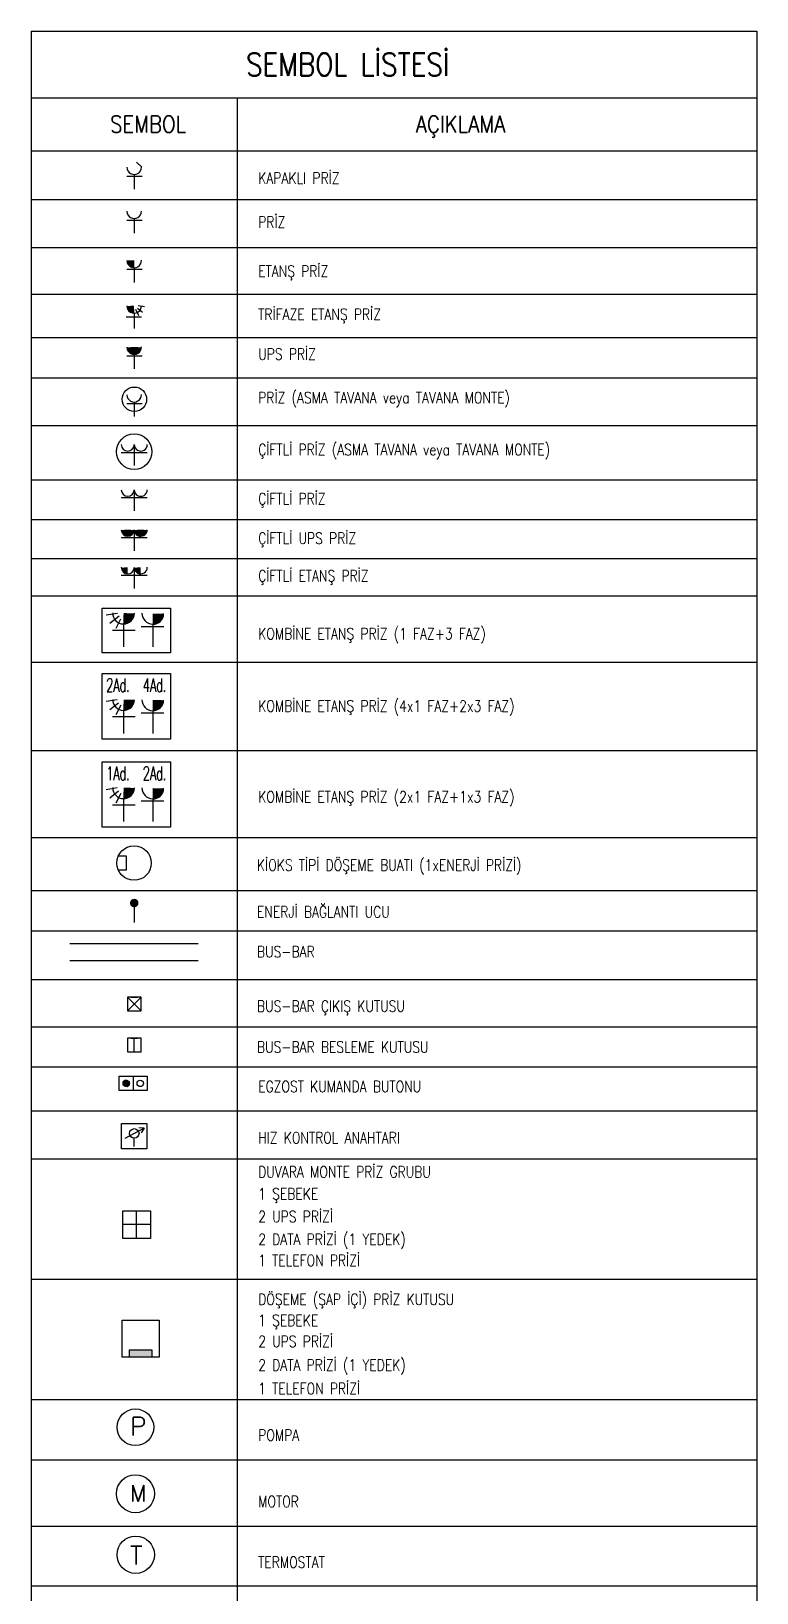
# Model space of a CAD drawing. Extents: x -1439 to 34962, y -872 to 8330.
# Drawn here: x -1439 to -796, y 2797 to 4180 of the extents above; entities that cross this region are included whole.
import ezdxf
from ezdxf.enums import TextEntityAlignment as Align

# ---------------------------------------------------------------- set-up
doc = ezdxf.new("R2010")
doc.units = 0
for name, color, linetype, lineweight in [('E-BUSBAR', 7, 'Continuous', 30), ('E-DATA BAGLATI UCU', 7, 'Continuous', 30), ('E-DUVARA MONTE PRİZ KUTUSU', 7, 'Continuous', 30), ('E-DÖŞEME (ŞAP İÇİ) PRİZ KUTUSU', 7, 'Continuous', 30), ('E-ETANŞ PRİZ', 7, 'Continuous', 30), ('E-KABLO', 7, 'Continuous', 30), ('E-KAPAKLI PRİZ', 7, 'Continuous', 30), ('E-KOMBİNE ETANŞ PRİZ (1 FAZ+3 FAZ)', 7, 'Continuous', 30), ('E-KOMBİNE ETANŞ PRİZ (1x1 FAZ+2x3 FAZ)', 7, 'Continuous', 30), ('E-KOMBİNE ETANŞ PRİZ (2x1 FAZ+4x3 FAZ)', 7, 'Continuous', 30), ('E-KUVVET', 7, 'Continuous', 30), ('E-MEKANIK', 3, 'Continuous', 30), ('E-MOTOR', 7, 'Continuous', 30), ('E-POMPA', 7, 'Continuous', 30), ('E-PRİZ', 7, 'Continuous', 30), ('E-PRİZ (ASMA TAVANA MONTE)', 7, 'Continuous', 30), ('E-TERMOSTAT', 7, 'Continuous', 30), ('E-TRİFAZE ETANŞ PRİZ', 7, 'Continuous', 30), ('E-UPS PRİZ', 7, 'Continuous', 30), ('E-YAZI', 7, 'Continuous', 30), ('E-ÇİFTLİ ETANŞ PRİZ', 7, 'Continuous', 30), ('E-ÇİFTLİ PRİZ', 7, 'Continuous', 30), ('E-ÇİFTLİ PRİZ (ASMA TAVANA MONTE)', 7, 'Continuous', 30), ('E-ÇİFTLİ UPS PRİZ', 7, 'Continuous', 30)]:
    doc.layers.add(name, color=color, linetype=linetype, lineweight=lineweight)
doc.styles.add('E-YAZI', font='txttw.shx')
doc.styles.add('ILGAZ', font='txttw.shx')

# ---------------------------------------------------------------- blocks, each defined once
blk = doc.blocks.new('10_DÖŞEME (ŞAP İÇİ) PRİZ KUTUSU')
at = {"layer": 'E-DÖŞEME (ŞAP İÇİ) PRİZ KUTUSU'}
blk.add_hatch(color=5, dxfattribs=at).paths.add_polyline_path([(-0.73, 0.71), (-0.73, 0.22), (0.73, 0.22), (0.73, 0.71)])
at = {"layer": 'E-DÖŞEME (ŞAP İÇİ) PRİZ KUTUSU', "color": 5}
for points in [[(1.22, 2.66), (1.22, 0.22), (-1.22, 0.22), (-1.22, 2.66)], [(0.73, 0.71), (0.73, 0.22), (-0.73, 0.22), (-0.73, 0.71)]]:
    blk.add_lwpolyline(points, close=True, dxfattribs=at)
blk = doc.blocks.new('10_DUVARA MONTE PRİZ KUTUSU')
at = {"layer": 'E-DUVARA MONTE PRİZ KUTUSU', "color": 4}
for p, q in [((24.5, 0), (-24.5, 0)), ((0, 24.5), (0, -24.5))]:
    blk.add_line(p, q, dxfattribs=at)
blk.add_lwpolyline([(-24.5, -24.5), (24.5, -24.5), (24.5, 24.5), (-24.5, 24.5)], close=True, dxfattribs=at)
blk = doc.blocks.new('KİOKS TİPİ ÇİNKÖ DÖKÜM BUAT ÇAP 130 150 mm')
at = {"layer": 'E-KUVVET', "color": 6}
for p, q in [((-8.9, 8), (-18.3, 8)), ((-8.9, -8.3), (-8.9, 8)), ((-8.9, -8.3), (-18.2, -8.3))]:
    blk.add_line(p, q, dxfattribs=at)
blk.add_circle((0, 0), 20, dxfattribs=at)
blk = doc.blocks.new('100_KAPAKLI PRİZ')
at = {"layer": 'E-KAPAKLI PRİZ', "color": 4}
for p, q in [((1.22, 3.6), (0.38, 4.44)), ((-1.22, 2.14), (1.28, 2.14)), ((0, 2.4), (0, 0))]:
    blk.add_line(p, q, dxfattribs=at)
blk.add_arc((0, 3.6), 1.2, 180.7551, 0.7551, dxfattribs=at)
blk = doc.blocks.new('100_PRİZ')
at = {"layer": 'E-PRİZ', "color": 4}
for p, q in [((-1.22, 2.14), (1.28, 2.14)), ((0, 2.4), (0, 0))]:
    blk.add_line(p, q, dxfattribs=at)
blk.add_arc((0, 3.6), 1.2, 180.7551, 0.7551, dxfattribs=at)
blk = doc.blocks.new('100_ETANŞ PRİZ')
at = {"layer": 'E-ETANŞ PRİZ', "color": 4}
for p, q in [((-1.22, 2.14), (1.28, 2.14)), ((0, 2.4), (0, 0))]:
    blk.add_line(p, q, dxfattribs=at)
at = {"layer": 'E-ETANŞ PRİZ', "color": 4, "const_width": 1.2}
blk.add_lwpolyline([(0.01, 3, -0.414214), (-0.6, 3.59)], format="xyb", dxfattribs=at)
at = {"layer": 'E-ETANŞ PRİZ', "color": 4}
blk.add_arc((0, 3.6), 1.2, 180.7551, 0.7551, dxfattribs=at)
blk = doc.blocks.new('100_TRİFAZE ETANŞ PRİZ')
at = {"layer": 'E-TRİFAZE ETANŞ PRİZ', "color": 3}
for p, q in [((0.21, 3.17), (0.72, 2.16)), ((0.54, 3.34), (1.39, 2.67)), ((0.64, 3.76), (1.7, 3.6))]:
    blk.add_line(p, q, dxfattribs=at)
at = {"layer": 'E-TRİFAZE ETANŞ PRİZ', "color": 4}
for p, q in [((1.22, 1.86), (-1.29, 1.86)), ((0, 2.54), (0, 0))]:
    blk.add_line(p, q, dxfattribs=at)
at = {"layer": 'E-TRİFAZE ETANŞ PRİZ', "color": 4, "const_width": 1.2}
blk.add_lwpolyline([(0, 3.14, -0.414214), (-0.61, 3.73)], format="xyb", dxfattribs=at)
at = {"layer": 'E-TRİFAZE ETANŞ PRİZ', "color": 4}
blk.add_arc((-0.01, 3.74), 1.2, 180.7551, 0.7551, dxfattribs=at)
blk = doc.blocks.new('100_UPS PRİZ')
at = {"layer": 'E-UPS PRİZ', "color": 4}
for p, q in [((-1.22, 2.14), (1.28, 2.14)), ((0, 2.4), (0, 0))]:
    blk.add_line(p, q, dxfattribs=at)
at = {"layer": 'E-UPS PRİZ', "color": 4, "const_width": 1.2}
blk.add_lwpolyline([(-0.6, 3.58, 0.97398), (0.6, 3.58, 0.97398)], format="xyb", dxfattribs=at)
at = {"layer": 'E-UPS PRİZ', "color": 4}
blk.add_arc((0, 3.6), 1.2, 180.7551, 0.7551, dxfattribs=at)
blk = doc.blocks.new('100_PRİZ (ASMA TAVANA MONTE)')
at = {"layer": 'E-PRİZ (ASMA TAVANA MONTE)', "color": 4}
for p, q in [((-1.22, 2.14), (1.28, 2.14)), ((0, 2.4), (0, 0))]:
    blk.add_line(p, q, dxfattribs=at)
at = {"layer": 'E-PRİZ (ASMA TAVANA MONTE)', "color": 3}
blk.add_circle((0.02, 2.85), 2.01, dxfattribs=at)
at = {"layer": 'E-PRİZ (ASMA TAVANA MONTE)', "color": 4}
blk.add_arc((0, 3.6), 1.2, 180.7551, 0.7551, dxfattribs=at)
blk = doc.blocks.new('100_ÇİFTLİ PRİZ')
at = {"layer": 'E-ÇİFTLİ PRİZ', "color": 4}
for p, q in [((0, 3.86), (0, 0)), ((-2.4, 2.43), (2.4, 2.43))]:
    blk.add_line(p, q, dxfattribs=at)
for centre, start, end in [((-1.2, 3.87), 179.6083, 359.6083), ((1.2, 3.87), 180.3917, 0.3917)]:
    blk.add_arc(centre, 1.2, start, end, dxfattribs=at)
blk = doc.blocks.new('100_ÇİFTLİ UPS PRİZ')
at = {"layer": 'E-ÇİFTLİ UPS PRİZ', "color": 4}
for p, q in [((0, 3.86), (0, 0)), ((-2.4, 2.43), (2.4, 2.43))]:
    blk.add_line(p, q, dxfattribs=at)
at = {"layer": 'E-ÇİFTLİ UPS PRİZ', "color": 4, "const_width": 1.2}
for points in [[(-1.8, 3.85, 0.97398), (-0.6, 3.85, 0.97398)], [(0.6, 3.85, 0.97398), (1.8, 3.85, 0.97398)]]:
    blk.add_lwpolyline(points, format="xyb", dxfattribs=at)
at = {"layer": 'E-ÇİFTLİ UPS PRİZ', "color": 4}
for centre, start, end in [((-1.2, 3.87), 179.6083, 359.6083), ((1.2, 3.87), 180.3917, 0.3917)]:
    blk.add_arc(centre, 1.2, start, end, dxfattribs=at)
blk = doc.blocks.new('100_ÇİFTLİ ETANŞ PRİZ 1')
at = {"layer": 'E-ÇİFTLİ ETANŞ PRİZ', "color": 4}
for p, q in [((0, 3.86), (0, 0)), ((-2.4, 2.43), (2.4, 2.43))]:
    blk.add_line(p, q, dxfattribs=at)
at = {"layer": 'E-ÇİFTLİ ETANŞ PRİZ', "color": 4, "const_width": 1.2}
for points in [[(-1.8, 3.85, 0.406513), (-1.2, 3.27, 0.406513)], [(0.6, 3.85, 0.410502), (1.21, 3.27, 0.410502)]]:
    blk.add_lwpolyline(points, format="xyb", dxfattribs=at)
at = {"layer": 'E-ÇİFTLİ ETANŞ PRİZ', "color": 4}
for centre, start, end in [((-1.2, 3.87), 179.6083, 359.6083), ((1.2, 3.87), 180.3917, 0.3917)]:
    blk.add_arc(centre, 1.2, start, end, dxfattribs=at)
blk = doc.blocks.new('100_KOMBİNE ETANŞ PRİZ (1 FAZ+3 FAZ)')
at = {"layer": 'E-KOMBİNE ETANŞ PRİZ (1 FAZ+3 FAZ)', "color": 3}
for p, q in [((-2.09, 4.35), (-3.35, 4.16)), ((-1.92, 4.04), (-2.95, 3.24)), ((-1.75, 3.72), (-2.28, 2.68))]:
    blk.add_line(p, q, dxfattribs=at)
at = {"layer": 'E-KOMBİNE ETANŞ PRİZ (1 FAZ+3 FAZ)', "color": 4}
for p, q in [((-2.64, 2.5), (-0.14, 2.5)), ((-1.42, 3.18), (-1.42, 0.64)), ((3.04, 2.88), (0.54, 2.88)), ((1.81, 3.15), (1.81, 0.64))]:
    blk.add_line(p, q, dxfattribs=at)
at = {"layer": 'E-KOMBİNE ETANŞ PRİZ (1 FAZ+3 FAZ)', "color": 3}
blk.add_lwpolyline([(-3.78, 4.93), (3.78, 4.93), (3.78, 0), (-3.78, 0)], close=True, dxfattribs=at)
at = {"layer": 'E-KOMBİNE ETANŞ PRİZ (1 FAZ+3 FAZ)', "color": 4, "const_width": 1.2}
for points in [[(-1.43, 3.78, 0.414214), (-0.82, 4.37)], [(1.81, 3.73, 0.414214), (2.42, 4.32)]]:
    blk.add_lwpolyline(points, format="xyb", dxfattribs=at)
at = {"layer": 'E-KOMBİNE ETANŞ PRİZ (1 FAZ+3 FAZ)', "color": 4}
for centre in [(-1.42, 4.38), (1.82, 4.35)]:
    blk.add_arc(centre, 1.2, 179.2449, 359.2449, dxfattribs=at)
blk = doc.blocks.new('100_POMPA')
at = {"layer": 'E-POMPA', "color": 4}
blk.add_circle((0, 0), 1.8, dxfattribs=at)
at = {"layer": 'E-POMPA', "color": 3, "style": 'E-YAZI'}
blk.add_text('P', height=1.8, dxfattribs=at).set_placement((-0.53, -0.8))
blk = doc.blocks.new('100_MOTOR')
at = {"layer": 'E-MOTOR', "color": 4}
blk.add_circle((0, 0), 1.87, dxfattribs=at)
at = {"layer": 'E-MOTOR', "color": 3, "linetype": 'Continuous', "style": 'ILGAZ'}
blk.add_text('M', height=1.62, dxfattribs=at).set_placement((-0.55, -0.78))
blk = doc.blocks.new('100_TERMOSTAT')
at = {"layer": 'E-TERMOSTAT', "color": 4, "linetype": 'Continuous'}
blk.add_circle((0, 0), 1.84, dxfattribs=at)
at = {"layer": 'E-TERMOSTAT', "color": 3, "linetype": 'Continuous', "style": 'E-YAZI'}
blk.add_text('T', height=1.8, dxfattribs=at).set_placement((-0.57, -0.95))
blk = doc.blocks.new('E-KOMBİNE ETANŞ PRİZ (2x1 FAZ+4x3 FAZ)')
at = {"layer": 'E-KOMBİNE ETANŞ PRİZ (2x1 FAZ+4x3 FAZ)', "color": 3}
for p, q in [((-33.8, 69.6), (-53.6, 66.6)), ((-31.9, 63.7), (-47.2, 51.8)), ((-27.7, 60), (-36.5, 42.9))]:
    blk.add_line(p, q, dxfattribs=at)
at = {"layer": 'E-KOMBİNE ETANŞ PRİZ (2x1 FAZ+4x3 FAZ)', "color": 4}
for p, q in [((-42.2, 39.9), (-2.2, 39.9)), ((-22.8, 50.8), (-22.8, 10.2)), ((48.6, 46.1), (8.6, 46.1)), ((28.9, 50.3), (28.9, 10.2))]:
    blk.add_line(p, q, dxfattribs=at)
at = {"layer": 'E-KOMBİNE ETANŞ PRİZ (2x1 FAZ+4x3 FAZ)', "color": 3}
blk.add_lwpolyline([(-60.6, 116.2), (60.6, 116.2), (60.6, 0), (-60.6, 0)], close=True, dxfattribs=at)
at = {"layer": 'E-KOMBİNE ETANŞ PRİZ (2x1 FAZ+4x3 FAZ)', "color": 4, "const_width": 19.2}
for points in [[(-22.8, 60.4, 0.414214), (-13.1, 69.9)], [(28.9, 59.7, 0.414214), (38.7, 69.1)]]:
    blk.add_lwpolyline(points, format="xyb", dxfattribs=at)
at = {"layer": 'E-KOMBİNE ETANŞ PRİZ (2x1 FAZ+4x3 FAZ)', "color": 4}
for centre in [(-22.7, 70), (29.1, 69.5)]:
    blk.add_arc(centre, 19.2, 179.2449, 359.2449, dxfattribs=at)
at = {"layer": 'E-KOMBİNE ETANŞ PRİZ (2x1 FAZ+4x3 FAZ)', "color": 1, "style": 'E-YAZI', "width": 0.6}
for s, p in [('2Ad.', (-53.3, 83.6)), ('4Ad.', (11.6, 83.6))]:
    blk.add_text(s, height=24, dxfattribs=at).set_placement(p)
blk = doc.blocks.new('E-KOMBİNE ETANŞ PRİZ (1x1 FAZ+2x3 FAZ)')
at = {"layer": 'E-KOMBİNE ETANŞ PRİZ (1x1 FAZ+2x3 FAZ)', "color": 3}
for p, q in [((-33.8, 69.6), (-53.6, 66.6)), ((-31.9, 63.7), (-47.2, 51.8)), ((-27.7, 60), (-36.5, 42.9))]:
    blk.add_line(p, q, dxfattribs=at)
at = {"layer": 'E-KOMBİNE ETANŞ PRİZ (1x1 FAZ+2x3 FAZ)', "color": 4}
for p, q in [((-42.2, 39.9), (-2.2, 39.9)), ((-22.8, 50.8), (-22.8, 10.2)), ((48.6, 46.1), (8.6, 46.1)), ((28.9, 50.3), (28.9, 10.2))]:
    blk.add_line(p, q, dxfattribs=at)
at = {"layer": 'E-KOMBİNE ETANŞ PRİZ (1x1 FAZ+2x3 FAZ)', "color": 3}
blk.add_lwpolyline([(-60.6, 116.2), (60.6, 116.2), (60.6, 0), (-60.6, 0)], close=True, dxfattribs=at)
at = {"layer": 'E-KOMBİNE ETANŞ PRİZ (1x1 FAZ+2x3 FAZ)', "color": 4, "const_width": 19.2}
for points in [[(-22.8, 60.4, 0.414214), (-13.1, 69.9)], [(28.9, 59.7, 0.414214), (38.7, 69.1)]]:
    blk.add_lwpolyline(points, format="xyb", dxfattribs=at)
at = {"layer": 'E-KOMBİNE ETANŞ PRİZ (1x1 FAZ+2x3 FAZ)', "color": 4}
for centre in [(-22.7, 70), (29.1, 69.5)]:
    blk.add_arc(centre, 19.2, 179.2449, 359.2449, dxfattribs=at)
at = {"layer": 'E-KOMBİNE ETANŞ PRİZ (1x1 FAZ+2x3 FAZ)', "color": 1, "style": 'E-YAZI', "width": 0.6}
for s, p in [('1Ad.', (-53.3, 83.6)), ('2Ad.', (11.6, 83.6))]:
    blk.add_text(s, height=24, dxfattribs=at).set_placement(p)
blk = doc.blocks.new('ÇİFTLİ PRİZ (ASMA TAVANA MONTE)')
at = {"layer": 'E-ÇİFTLİ PRİZ (ASMA TAVANA MONTE)', "color": 4}
for p, q in [((-38.4, 50.2), (38.4, 50.2)), ((0, 73.2), (0, 11.4))]:
    blk.add_line(p, q, dxfattribs=at)
at = {"layer": 'E-ÇİFTLİ PRİZ (ASMA TAVANA MONTE)', "color": 3}
blk.add_circle((0, 52.4), 52.4, dxfattribs=at)
at = {"layer": 'E-ÇİFTLİ PRİZ (ASMA TAVANA MONTE)', "color": 4}
for centre, start, end in [((-19.2, 73.4), 179.6083, 359.6083), ((19.2, 73.4), 180.3917, 0.3917)]:
    blk.add_arc(centre, 19.2, start, end, dxfattribs=at)
blk = doc.blocks.new('BESLEME KUTUSU')
at = {"layer": 'E-BUSBAR', "color": 5}
blk.add_line((-7.5, 30), (7.5, 30), dxfattribs=at)
blk.add_line((-7.5, 30), (7.5, 30), dxfattribs=at)
at = {"layer": 'E-BUSBAR'}
blk.add_line((0, 0), (0, 30), dxfattribs=at)
at = {"layer": 'E-BUSBAR', "color": 5}
blk.add_lwpolyline([(-15, 0), (15, 0), (15, 30), (-15, 30)], close=True, dxfattribs=at)
blk = doc.blocks.new('BUTON')
at = {"layer": 'E-KABLO'}
h = blk.add_hatch(dxfattribs=at)
h.set_pattern_fill('ANSI31', color=3, scale=0.72)
h.set_pattern_definition([(45, (-42140.02699, -1158.77338), (-0.0636396103, 0.0636396103), [])])
edge = h.paths.add_edge_path()
edge.add_arc((-15.5, 19.5), 7.2, 0, 360)
at = {"layer": 'E-KABLO', "color": 4}
blk.add_line((0, 35.1), (0, 3.9), dxfattribs=at)
blk.add_lwpolyline([(-30.9, 3.9), (-30.9, 35.1), (30.9, 35.1), (30.9, 3.9)], close=True, dxfattribs=at)
at = {"layer": 'E-KABLO', "color": 3}
for centre in [(-15.5, 19.5), (15.5, 19.5)]:
    blk.add_circle(centre, 7.2, dxfattribs=at)
blk = doc.blocks.new('BUSBAR ÇIKIŞ')
at = {"layer": 'E-BUSBAR'}
for p, q in [((-15, 30), (15, 0)), ((-15, 0), (15, 30))]:
    blk.add_line(p, q, dxfattribs=at)
at = {"layer": 'E-BUSBAR', "color": 5}
blk.add_line((-7.5, 30), (7.5, 30), dxfattribs=at)
blk.add_line((-7.5, 30), (7.5, 30), dxfattribs=at)
blk.add_lwpolyline([(-15, 0), (15, 0), (15, 30), (-15, 30)], close=True, dxfattribs=at)
blk = doc.blocks.new('HIZ AYAR ANAHTARI')
at = {"layer": 'E-MEKANIK', "color": 7}
for p, q in [((-28, 56), (28, 56)), ((-28, 0), (-28, 56)), ((28, 56), (28, 0)), ((28, 0), (-28, 0))]:
    blk.add_line(p, q, dxfattribs=at)
at = {"layer": 'E-MEKANIK', "color": 4}
for p, q in [((22.2, 45.5), (-20.8, 22.8)), ((22.2, 45.5), (10.1, 45.9)), ((22.2, 45.5), (15.7, 35.3)), ((0, 4.9), (0, 23.2))]:
    blk.add_line(p, q, dxfattribs=at)
blk.add_circle((0, 33.8), 10.6, dxfattribs=at)

msp = doc.modelspace()

# ---------------------------------------------------------------- linework, layer by layer
at = {"layer": 'E-BUSBAR', "color": 3}
for p, q in [((-1290.7, 3371.95), (-1404.22, 3371.95)), ((-1290.7, 3371.95), (-1404.22, 3371.95)), ((-1290.7, 3356.95), (-1404.22, 3356.95)), ((-1290.7, 3356.95), (-1404.22, 3356.95))]:
    msp.add_line(p, q, dxfattribs=at)
at = {"layer": 'E-DATA BAGLATI UCU', "color": 4}
msp.add_line((-1347.35, 3408.09), (-1347.35, 3390.82), dxfattribs=at)
at = {"layer": 'E-DATA BAGLATI UCU', "color": 4, "const_width": 3.75}
msp.add_lwpolyline([(-1349.22, 3408.09, -1), (-1345.47, 3408.09, -1)], format="xyb", close=True, dxfattribs=at)
at = {"layer": 'E-YAZI', "color": 4}
for p, q in [((-1438.53, 4180), (-1438.53, 1539.29)), ((-1438.53, 4180), (-796.2, 4180)), ((-796.2, 4180), (-796.2, 1539.29)), ((-1438.53, 4121.09), (-796.2, 4121.09)), ((-1438.53, 4074.04), (-796.2, 4074.04))]:
    msp.add_line(p, q, dxfattribs=at)
at = {"layer": 'E-YAZI', "color": 7}
for p, q in [((-1256.27, 4120.92), (-1256.27, 1600)), ((-1438.53, 4030.87), (-796.2, 4030.87)), ((-1438.53, 3988.48), (-796.2, 3988.48)), ((-1438.53, 3947.22), (-796.2, 3947.22)), ((-796.2, 3908.65), (-1438.53, 3908.65)), ((-796.2, 3872.8), (-1438.53, 3872.8)), ((-1438.53, 3830.99), (-796.2, 3830.99)), ((-1438.53, 3782.92), (-796.2, 3782.92)), ((-796.2, 3747.32), (-1438.53, 3747.32)), ((-796.2, 3712.95), (-1438.53, 3712.95)), ((-796.2, 3679.72), (-1438.53, 3679.72)), ((-796.2, 3621.17), (-1438.53, 3621.17)), ((-796.2, 3542.76), (-1438.53, 3542.76)), ((-796.2, 3465.82), (-1438.53, 3465.82)), ((-796.2, 3465.82), (-1438.53, 3465.82)), ((-796.2, 3418.85), (-1438.53, 3418.85)), ((-796.2, 3383.17), (-1438.53, 3383.17)), ((-796.2, 3383.17), (-1438.53, 3383.17)), ((-796.2, 3340), (-1438.53, 3340)), ((-796.2, 3298.25), (-1438.53, 3298.25)), ((-796.2, 3262.91), (-1438.53, 3262.91)), ((-796.2, 3223.91), (-1438.53, 3223.91)), ((-796.2, 3181.32), (-1438.53, 3181.32)), ((-796.2, 3074.72), (-1438.53, 3074.72)), ((-796.2, 2968.34), (-1438.53, 2968.34)), ((-796.2, 2914.85), (-1438.53, 2914.85)), ((-796.2, 2856), (-1438.53, 2856)), ((-796.2, 2803.29), (-1438.53, 2803.29))]:
    msp.add_line(p, q, dxfattribs=at)

# ---------------------------------------------------------------- block references
at = {"layer": 'E-BUSBAR', "color": 1, "xscale": 0.4, "yscale": 0.4, "zscale": 0.4}
msp.add_blockref('BESLEME KUTUSU', (-1347.35, 3276.37), dxfattribs=at)
at = {"layer": 'E-DUVARA MONTE PRİZ KUTUSU', "color": 3, "xscale": -0.5, "yscale": 0.5, "zscale": 0.5, "rotation": 180}
msp.add_blockref('10_DUVARA MONTE PRİZ KUTUSU', (-1345.33, 3123.45), dxfattribs=at)
at = {"layer": 'E-DÖŞEME (ŞAP İÇİ) PRİZ KUTUSU', "xscale": 13.48039215686274, "yscale": 13.48039215686274, "zscale": 13.48039215686274}
msp.add_blockref('10_DÖŞEME (ŞAP İÇİ) PRİZ KUTUSU', (-1341.63, 3003.01), dxfattribs=at)
at = {"layer": 'E-ETANŞ PRİZ', "xscale": 5.399999999999999, "yscale": 5.399999999999999, "zscale": 5.399999999999999}
msp.add_blockref('100_ETANŞ PRİZ', (-1347.35, 3957.67), dxfattribs=at)
at = {"layer": 'E-KABLO', "color": 6, "xscale": 0.4, "yscale": 0.4, "zscale": 0.4}
for name, p in [('BUSBAR ÇIKIŞ', (-1347.35, 3312.73)), ('BUTON', (-1348.18, 3240.65)), ('HIZ AYAR ANAHTARI', (-1347.35, 3190.6))]:
    msp.add_blockref(name, p, dxfattribs=at)
at = {"layer": 'E-KAPAKLI PRİZ', "xscale": 5.399999999999999, "yscale": 5.399999999999999, "zscale": 5.399999999999999}
msp.add_blockref('100_KAPAKLI PRİZ', (-1347.35, 4040.18), dxfattribs=at)
at = {"layer": 'E-KOMBİNE ETANŞ PRİZ (1 FAZ+3 FAZ)', "xscale": 8, "yscale": 8, "zscale": 8}
msp.add_blockref('100_KOMBİNE ETANŞ PRİZ (1 FAZ+3 FAZ)', (-1345.46, 3629.76), dxfattribs=at)
at = {"layer": 'E-KOMBİNE ETANŞ PRİZ (1x1 FAZ+2x3 FAZ)', "color": 3, "xscale": 0.5, "yscale": 0.5, "zscale": 0.5}
msp.add_blockref('E-KOMBİNE ETANŞ PRİZ (1x1 FAZ+2x3 FAZ)', (-1345.46, 3475.17), dxfattribs=at)
at = {"layer": 'E-KOMBİNE ETANŞ PRİZ (2x1 FAZ+4x3 FAZ)', "color": 3, "xscale": 0.5, "yscale": 0.5, "zscale": 0.5}
msp.add_blockref('E-KOMBİNE ETANŞ PRİZ (2x1 FAZ+4x3 FAZ)', (-1345.46, 3553.24), dxfattribs=at)
at = {"layer": 'E-KUVVET', "xscale": 0.7650000000000001, "yscale": 0.7650000000000001, "zscale": 0.7650000000000001}
msp.add_blockref('KİOKS TİPİ ÇİNKÖ DÖKÜM BUAT ÇAP 130 150 mm', (-1347.52, 3443.52), dxfattribs=at)
at = {"layer": 'E-MOTOR', "xscale": 9, "yscale": 9, "zscale": 9}
for name, p in [('100_MOTOR', (-1346.27, 2885.12)), ('100_TERMOSTAT', (-1346, 2831.1))]:
    msp.add_blockref(name, p, dxfattribs=at)
at = {"layer": 'E-POMPA', "xscale": 9, "yscale": 9, "zscale": 9}
msp.add_blockref('100_POMPA', (-1346.27, 2943.98), dxfattribs=at)
at = {"layer": 'E-PRİZ', "xscale": 5.399999999999999, "yscale": 5.399999999999999, "zscale": 5.399999999999999}
msp.add_blockref('100_PRİZ', (-1347.35, 4001.21), dxfattribs=at)
at = {"layer": 'E-PRİZ (ASMA TAVANA MONTE)', "xscale": 5.399999999999999, "yscale": 5.399999999999999, "zscale": 5.399999999999999}
msp.add_blockref('100_PRİZ (ASMA TAVANA MONTE)', (-1347.35, 3838.74), dxfattribs=at)
at = {"layer": 'E-TRİFAZE ETANŞ PRİZ', "xscale": 5.399999999999999, "yscale": 5.399999999999999, "zscale": 5.399999999999999}
msp.add_blockref('100_TRİFAZE ETANŞ PRİZ', (-1347.4, 3916.72), dxfattribs=at)
at = {"layer": 'E-UPS PRİZ', "xscale": 5.399999999999999, "yscale": 5.399999999999999, "zscale": 5.399999999999999}
msp.add_blockref('100_UPS PRİZ', (-1347.35, 3880.94), dxfattribs=at)
at = {"layer": 'E-ÇİFTLİ ETANŞ PRİZ', "xscale": 4.799999999999999, "yscale": 4.799999999999999, "zscale": 4.799999999999999}
msp.add_blockref('100_ÇİFTLİ ETANŞ PRİZ 1', (-1347.35, 3686.72), dxfattribs=at)
at = {"layer": 'E-ÇİFTLİ PRİZ', "xscale": 4.799999999999999, "yscale": 4.799999999999999, "zscale": 4.799999999999999}
msp.add_blockref('100_ÇİFTLİ PRİZ', (-1347.35, 3755.47), dxfattribs=at)
at = {"layer": 'E-ÇİFTLİ PRİZ (ASMA TAVANA MONTE)', "color": 3, "xscale": 0.3, "yscale": 0.3, "zscale": 0.3}
msp.add_blockref('ÇİFTLİ PRİZ (ASMA TAVANA MONTE)', (-1347.35, 3792.01), dxfattribs=at)
at = {"layer": 'E-ÇİFTLİ UPS PRİZ', "xscale": 4.799999999999999, "yscale": 4.799999999999999, "zscale": 4.799999999999999}
msp.add_blockref('100_ÇİFTLİ UPS PRİZ', (-1347.35, 3720.06), dxfattribs=at)

# ---------------------------------------------------------------- texts
at = {"layer": 'E-YAZI', "color": 4, "style": 'E-YAZI', "width": 0.85}
for s, height, p in [('SEMBOL LİSTESİ', 20, (-1158.27, 4150.55)), ('SEMBOL', 15, (-1335.06, 4097.71)), ('AÇIKLAMA', 15, (-1058.44, 4097.71))]:
    msp.add_text(s, height=height, dxfattribs=at).set_placement(p, align=Align.MIDDLE_CENTER)
at = {"layer": 'E-YAZI', "color": 3, "style": 'E-YAZI', "width": 0.8}
for s, p in [('KAPAKLI PRİZ', (-1237.6, 4045.02)), ('PRİZ', (-1237.6, 4006.05)), ('ETANŞ PRİZ', (-1237.6, 3962.52)), ('TRİFAZE ETANŞ PRİZ', (-1237.6, 3924.33)), ('UPS PRİZ', (-1237.6, 3889.17)), ('PRİZ (ASMA TAVANA veya TAVANA MONTE)', (-1237.6, 3850.57)), ('ÇİFTLİ PRİZ (ASMA TAVANA veya TAVANA MONTE)', (-1237.6, 3804.54)), ('ÇİFTLİ PRİZ', (-1237.6, 3761.11)), ('ÇİFTLİ UPS PRİZ', (-1237.6, 3726.07)), ('ÇİFTLİ ETANŞ PRİZ', (-1237.6, 3692.84)), ('KOMBİNE ETANŞ PRİZ (1 FAZ+3 FAZ)', (-1237.6, 3641.52)), ('KOMBİNE ETANŞ PRİZ (4x1 FAZ+2x3 FAZ)', (-1237.6, 3577.54)), ('KOMBİNE ETANŞ PRİZ (2x1 FAZ+1x3 FAZ)', (-1237.6, 3497.18)), ('KİOKS TİPİ DÖŞEME BUATI (1xENERJİ PRİZİ)', (-1238.67, 3436.69)), ('ENERJİ BAĞLANTI UCU', (-1238.67, 3395.24)), ('BUS-BAR', (-1238.67, 3360.04)), ('BUS-BAR ÇIKIŞ KUTUSU', (-1238.67, 3311.8)), ('BUS-BAR BESLEME KUTUSU', (-1238.67, 3275.63)), ('EGZOST KUMANDA BUTONU', (-1237.6, 3240.67)), ('HIZ KONTROL ANAHTARI', (-1237.6, 3195.29)), ('DUVARA MONTE PRİZ GRUBU', (-1237.6, 3165.02)), ('1 ŞEBEKE', (-1237.6, 3145.63)), ('2 UPS PRİZİ', (-1237.6, 3125.48)), ('2 DATA PRİZİ (1 YEDEK)', (-1237.6, 3105.33)), ('1 TELEFON PRİZİ', (-1237.6, 3086.69)), ('DÖŞEME (ŞAP İÇİ) PRİZ KUTUSU', (-1237.6, 3052.24)), ('1 ŞEBEKE', (-1237.6, 3033.6)), ('2 UPS PRİZİ', (-1237.6, 3014.97)), ('2 DATA PRİZİ (1 YEDEK)', (-1237.6, 2994.06)), ('1 TELEFON PRİZİ', (-1237.6, 2973.15)), ('POMPA', (-1237.6, 2931.99)), ('MOTOR', (-1237.6, 2873.13)), ('TERMOSTAT', (-1237.6, 2819.46))]:
    msp.add_text(s, height=10, dxfattribs=at).set_placement(p)

doc.saveas('drawing.dxf')
